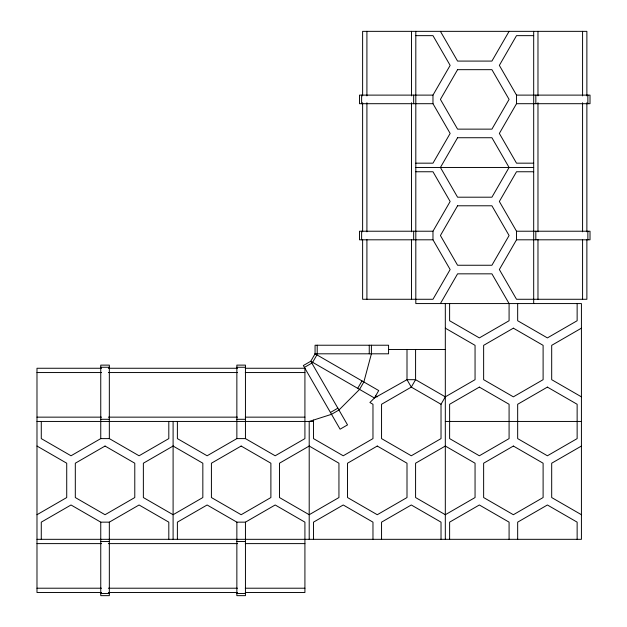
<?xml version="1.0" encoding="UTF-8"?>
<svg xmlns="http://www.w3.org/2000/svg" width="627" height="627" viewBox="0 0 627 627"><rect width="100%" height="100%" fill="white"/><g stroke="black" fill="none" stroke-linecap="round" stroke-linejoin="round"><path stroke-width="0.94" d="M415.811 163.169L432.975 163.169L450.147 133.433L432.975 103.698L432.975 95.116L450.147 65.38L432.975 35.645L415.811 35.645M312.638 362.32L316.933 354.882M509.085 31.35L491.913 61.085L457.577 61.085L440.413 31.35M362.618 239.632L362.618 299.275L432.975 299.275L450.147 269.539L432.975 239.804L432.975 231.222L450.147 201.486L432.975 171.751L415.811 171.751M533.687 35.645L516.515 35.645L499.351 65.38L516.515 95.116L516.515 103.698L499.351 133.433L516.515 163.169L533.687 163.169M357.703 388.34L361.998 380.902M440.413 303.57L457.577 273.834L491.913 273.834L509.085 303.57L509.085 320.742L479.349 337.906L449.614 320.742L449.614 303.57M533.687 171.751L516.515 171.751L499.351 201.486L516.515 231.222L516.515 239.804L499.351 269.539L516.515 299.275L586.872 299.275L586.872 239.632M415.583 349.521L415.583 379.68L411.288 387.11L381.553 404.274L381.553 438.61L411.288 455.782L441.024 438.61L441.024 404.274L445.319 396.844L475.054 379.68L475.054 345.344L445.319 328.172M168.804 421.446L168.804 438.61L139.069 455.782L109.333 438.61L100.751 438.61L71.016 455.782L41.28 438.61L41.28 421.446M36.985 514.72L66.721 497.548L66.721 463.212L36.985 446.048M304.416 367.398L311.854 363.104M245.267 368.261L304.918 368.261L304.918 438.61L275.182 455.782L245.447 438.61L236.857 438.61L207.122 455.782L177.386 438.61L177.386 421.446M41.28 539.322L41.28 522.15L71.016 504.986L100.751 522.15L109.333 522.15L139.069 504.986L168.804 522.15L168.804 539.322M330.437 412.464L337.867 408.169M313.5 420.074L313.5 438.61L343.235 455.782L372.971 438.61L372.971 404.274L369.914 402.51L374.429 397.996L407.001 379.68L415.583 379.68L445.319 396.844M177.386 539.322L177.386 522.15L207.122 504.986L236.857 522.15L245.447 522.15L275.182 504.986L304.918 522.15L304.918 592.507L245.267 592.507M581.425 328.172L551.689 345.344L551.689 379.68L581.425 396.844M581.425 446.048L551.689 463.212L551.689 497.548L581.425 514.72M432.975 95.116L359.483 95.116L359.483 103.698L432.975 103.698M516.515 95.116L590.015 95.116L590.015 103.698L516.515 103.698M415.811 167.464L533.687 167.464M432.975 231.222L359.483 231.222L359.483 239.804L432.975 239.804M516.515 231.222L590.015 231.222L590.015 239.804L516.515 239.804M388.568 349.521L445.319 349.521M100.751 367.265L109.333 367.265M236.857 367.265L245.447 367.265M101.527 368.261L36.985 368.261L36.985 592.507L101.527 592.507M108.369 368.261L237.445 368.261M36.985 372.548L101.527 372.548M108.369 372.548L237.445 372.548M245.267 372.548L304.918 372.548M36.985 417.151L101.527 417.151M108.369 417.151L237.445 417.151M245.267 417.151L304.918 417.151M100.751 419.298L109.333 419.298M236.857 419.298L245.447 419.298M36.985 421.446L313.5 421.446M445.319 421.446L581.425 421.446M36.985 539.322L581.425 539.322L581.425 303.57L415.811 303.57L415.811 31.35M100.751 541.469L109.333 541.469M236.857 541.469L245.447 541.469M36.985 543.609L101.527 543.609M108.369 543.609L237.445 543.609M245.267 543.609L304.918 543.609M36.985 588.212L101.527 588.212M108.369 588.212L237.445 588.212M245.267 588.212L304.918 588.212M108.369 592.507L237.445 592.507M100.751 593.503L109.333 593.503M236.857 593.503L245.447 593.503M441.024 404.274L411.288 387.11L407.001 379.68L407.001 349.521M375.636 395.903L377.266 396.844M587.867 95.116L587.867 103.698M587.867 231.222L587.867 239.804M586.872 95.884L586.872 31.35L362.618 31.35L362.618 95.884M586.872 102.734L586.872 231.81M582.577 31.35L582.577 95.884M582.577 102.734L582.577 231.81M582.577 239.632L582.577 299.275M577.138 303.57L577.138 320.742L547.402 337.906L517.667 320.742L517.667 303.57M577.138 539.322L577.138 522.15L547.402 504.986L517.667 522.15L517.667 539.322M537.974 31.35L537.974 95.884M537.974 102.734L537.974 231.81M537.974 239.632L537.974 299.275M535.826 95.116L535.826 103.698M535.826 231.222L535.826 239.804M533.687 31.35L533.687 303.57M509.085 539.322L509.085 522.15L479.349 504.986L449.614 522.15L449.614 539.322M445.319 303.57L445.319 539.322M441.024 539.322L441.024 522.15L411.288 504.986L381.553 522.15L381.553 539.322M413.663 95.116L413.663 103.698M413.663 231.222L413.663 239.804M411.516 31.35L411.516 95.884M411.516 102.734L411.516 231.81M411.516 239.632L411.516 299.275M372.971 539.322L372.971 522.15L343.235 504.986L313.5 522.15L313.5 539.322M371.403 345.226L371.403 353.808L363.856 381.976L359.561 389.406L338.941 410.027L331.511 414.322L309.205 421.446L309.205 539.322M369.256 345.226L369.256 353.808M366.913 31.35L366.913 95.884M366.913 102.734L366.913 231.81M366.913 239.632L366.913 299.275M362.618 102.734L362.618 231.81M361.622 95.116L361.622 103.698M361.622 231.222L361.622 239.804M317.215 345.226L317.215 353.808M245.447 438.61L245.447 365.118L236.857 365.118L236.857 438.61M245.447 522.15L245.447 595.65L236.857 595.65L236.857 522.15M173.099 421.446L173.099 539.322M109.333 438.61L109.333 365.118L100.751 365.118L100.751 438.61M109.333 522.15L109.333 595.65L100.751 595.65L100.751 522.15M457.577 69.668L440.413 99.403L457.577 129.138L491.913 129.138L509.085 99.403L491.913 69.668L457.577 69.668M315.067 353.808L310.78 361.246L303.343 365.541L340.093 429.189L347.53 424.894L310.78 361.246L374.429 397.996L378.724 390.558L315.067 353.808L315.067 345.226L388.568 345.226L388.568 353.808L315.067 353.808M457.577 137.728L440.413 167.464L457.577 197.199L491.913 197.199L509.085 167.464L491.913 137.728L457.577 137.728M457.577 205.781L440.413 235.517L457.577 265.252L491.913 265.252L509.085 235.517L491.913 205.781L457.577 205.781M105.046 446.048L75.311 463.212L75.311 497.548L105.046 514.72L134.781 497.548L134.781 463.212L105.046 446.048M173.099 446.048L143.364 463.212L143.364 497.548L173.099 514.72L202.834 497.548L202.834 463.212L173.099 446.048M241.152 446.048L211.417 463.212L211.417 497.548L241.152 514.72L270.888 497.548L270.888 463.212L241.152 446.048M309.205 446.048L279.47 463.212L279.47 497.548L309.205 514.72L338.941 497.548L338.941 463.212L309.205 446.048M513.372 328.172L483.636 345.344L483.636 379.68L513.372 396.844L543.107 379.68L543.107 345.344L513.372 328.172M377.266 446.048L347.53 463.212L347.53 497.548L377.266 514.72L407.001 497.548L407.001 463.212L377.266 446.048M479.349 387.11L449.614 404.274L449.614 438.61L479.349 455.782L509.085 438.61L509.085 404.274L479.349 387.11M445.319 446.048L415.583 463.212L415.583 497.548L445.319 514.72L475.054 497.548L475.054 463.212L445.319 446.048M547.402 387.11L517.667 404.274L517.667 438.61L547.402 455.782L577.138 438.61L577.138 404.274L547.402 387.11M513.372 446.048L483.636 463.212L483.636 497.548L513.372 514.72L543.107 497.548L543.107 463.212L513.372 446.048"/></g></svg>
